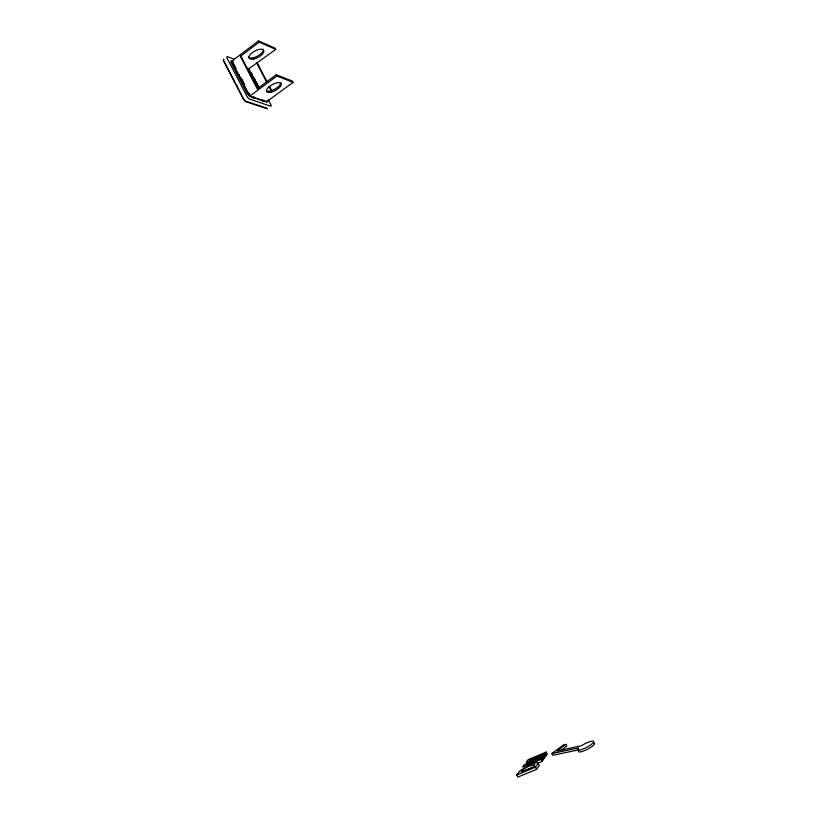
<?xml version="1.0" encoding="UTF-8"?>
<svg xmlns="http://www.w3.org/2000/svg" width="818" height="818" viewBox="0 0 818 818"><rect width="100%" height="100%" fill="white"/><g stroke="black" fill="none" stroke-linecap="round" stroke-linejoin="round"><path stroke-width="1.23" d="M267.241 100.634L267.169 102.209L263.324 100.195M516.761 774.973L535.514 767.161L538.295 763.03L537.477 762.458L533.776 763.337A17.607 3.773 -28 0 0 528.96 765.27L519.911 770.822L516.761 774.973L517.845 777.1L536.608 769.309L539.389 765.147L538.561 764.564M537.518 763.388L542.14 761.466L543.193 759.963L542.119 757.867L526.639 764.36L543.121 756.456L544.215 754.922L545.279 757.008L544.195 758.542L541.997 759.595M544.031 756.527L546.281 755.587L547.303 754.135L546.24 752.069L528.039 759.707L526.373 761.977L527.426 764.043M526.373 761.977L539.747 757.315L524.328 764.738L522.59 767.08L541.056 759.36L542.119 757.867M544.215 754.922L529.89 759.942L545.207 753.511L546.24 752.069M275.738 49.387L275.083 48.15L258.498 40.9L231.729 61.248L249.848 96.084L266.556 101.8L293.089 82.362L292.435 81.115L276.259 74.755L257.292 88.814L240.4 56.422L259.163 42.168L275.738 49.387L248.784 68.824L246.545 67.966M560.862 750.597L566.823 746.118L565.923 744.37L563.398 744.922L551.843 753.562L552.753 755.321L578.418 749.891M565.923 744.37L556.976 751.067L581.506 745.699A9.11 1.994 -27.3 0 1 593.643 741.353A9.11 1.994 -27.3 0 1 584.216 748.511A9.11 1.994 -27.3 0 1 578.582 747.928L551.843 753.562M249.848 96.084L276.934 76.033L293.089 82.362M525.166 770.965L526.005 770.454M526.966 769.942L533.99 767.039M244.766 84.745L242.527 82.915L238.764 74.796L239.265 75.082M245.707 101.217L266.832 108.221M233.242 61.636L231.075 60.798L230.921 62.321L247.261 93.753L249.459 96.156L254.112 98.457L253.427 96.8M234.326 59.305L227.476 56.626A3.078 0.961 53.9 0 0 227.281 58.528L246.791 96.064A3.067 0.982 54.4 0 0 249.551 99.07L270.574 106.166A2.945 0.92 54.9 0 0 270.666 104.193L268.304 99.684M240.4 56.422L241.146 56.718L258.018 89.07M243.641 82.485L240.512 77.536M255.134 79.407L253.805 78.835L257.946 85.87M254.071 97.015L254.909 98.017L261.934 100.42L263.386 101.616L262.711 99.98M258.498 40.9L259.163 42.168M276.259 74.755L276.934 76.033M257.353 63.201L267.363 82.352M269.725 86.851L272.077 91.36M256.647 62.914L266.668 82.086M269.03 86.596L271.392 91.115M251.218 72.393L252.394 74.663M253.57 76.923L254.756 79.182M255.932 81.442L258.887 87.097M248.784 68.824L258.754 87.945M233.14 62.792L236.034 68.364M241.238 78.375L244.132 83.937M248.764 92.843L249.919 95.062M224.04 61.34L243.498 98.814A2.444 0.787 54.4 0 0 244.991 100.747M545.207 753.511L546.281 755.587M543.121 756.456L544.195 758.542M541.056 759.36L542.14 761.466M535.514 767.161L536.608 769.309M593.571 742.918A9.11 2.014 -27.3 0 1 587.682 749.145A9.11 2.014 -27.3 0 1 578.715 750.679M280.594 82.495A8.333 3.354 -28.3 0 1 275.799 88.62A8.333 3.354 -28.3 0 1 266.811 90.982M263.14 49.233A8.303 3.599 -28.4 0 1 257.067 56.36A8.303 3.599 -28.4 0 1 248.375 56.769M249.868 74.704A15.665 4.888 54.4 0 1 258.11 87.608M223.948 59.315A3.078 0.971 53.8 0 0 223.743 61.227L243.202 98.722A3.057 0.992 54.4 0 0 245.973 101.718L267.087 108.702A2.945 0.93 54.8 0 0 267.598 108.61M223.682 60.409A2.464 0.777 53.8 0 1 223.743 59.847M236.964 85.921A8.108 2.587 54.2 0 1 236.494 84.827M534.686 764.932L533.387 766.916L521.189 772.008C524.041 767.734 530.003 765.219 534.686 764.932M271.116 92.158A8.333 3.344 -28.3 0 0 281.259 83.753A8.333 3.344 -28.3 0 0 269.142 86.657A8.333 3.344 -28.3 0 0 271.116 92.158M253.795 59.039A8.303 3.599 -28.4 0 0 263.795 50.481A8.303 3.599 -28.4 0 0 251.617 53.16A8.303 3.599 -28.4 0 0 253.795 59.039"/></g></svg>
